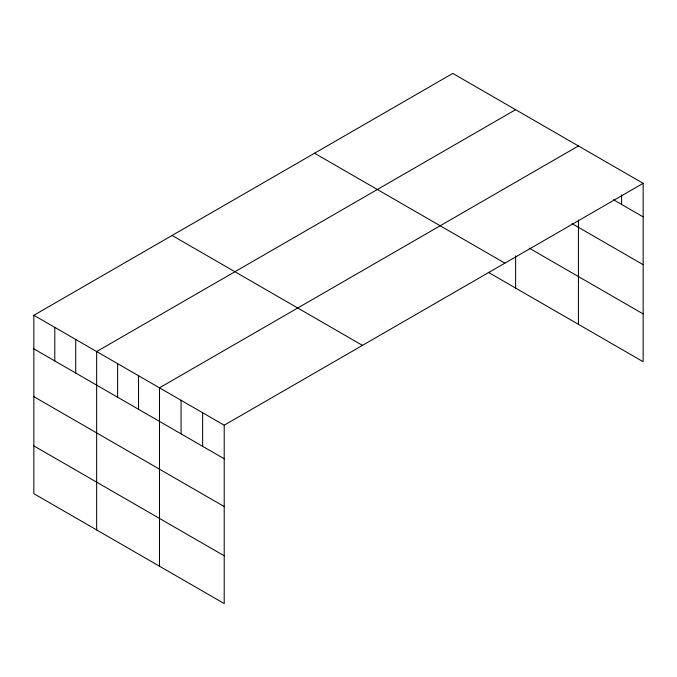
<?xml version="1.0" encoding="UTF-8"?>
<svg xmlns="http://www.w3.org/2000/svg" width="677" height="677" viewBox="0 0 677 677"><rect width="100%" height="100%" fill="white"/><g stroke="black" fill="none" stroke-linecap="round" stroke-linejoin="round"><path stroke-width="1.02" d="M33.85 315.287L224.214 425.198L224.214 603.579L33.85 493.677L33.85 315.287L452.786 73.421L643.15 183.323L643.15 361.713L488.295 272.306M515.612 109.682L96.667 351.558L96.667 529.947M578.429 145.953L159.484 387.828L159.484 566.217M224.214 425.198L643.15 183.323M613.489 199.766L643.15 216.894M572.057 223.638L643.15 264.682M529.262 248.171L643.15 313.916M314.543 153.239L504.898 263.141M172.102 235.469L362.457 345.38M33.85 348.858L224.214 458.769M33.85 396.654L224.214 506.557M33.85 445.889L224.214 555.792M621.579 194.993L621.579 204.437M578.429 220.042L578.429 324.342M515.612 255.864L515.612 288.072M202.635 412.742L202.635 446.312M181.064 400.285L181.064 433.855M138.548 375.735L138.548 409.306M117.612 363.651L117.612 397.221M75.731 339.473L75.731 373.044M54.786 327.38L54.786 360.951"/></g></svg>
